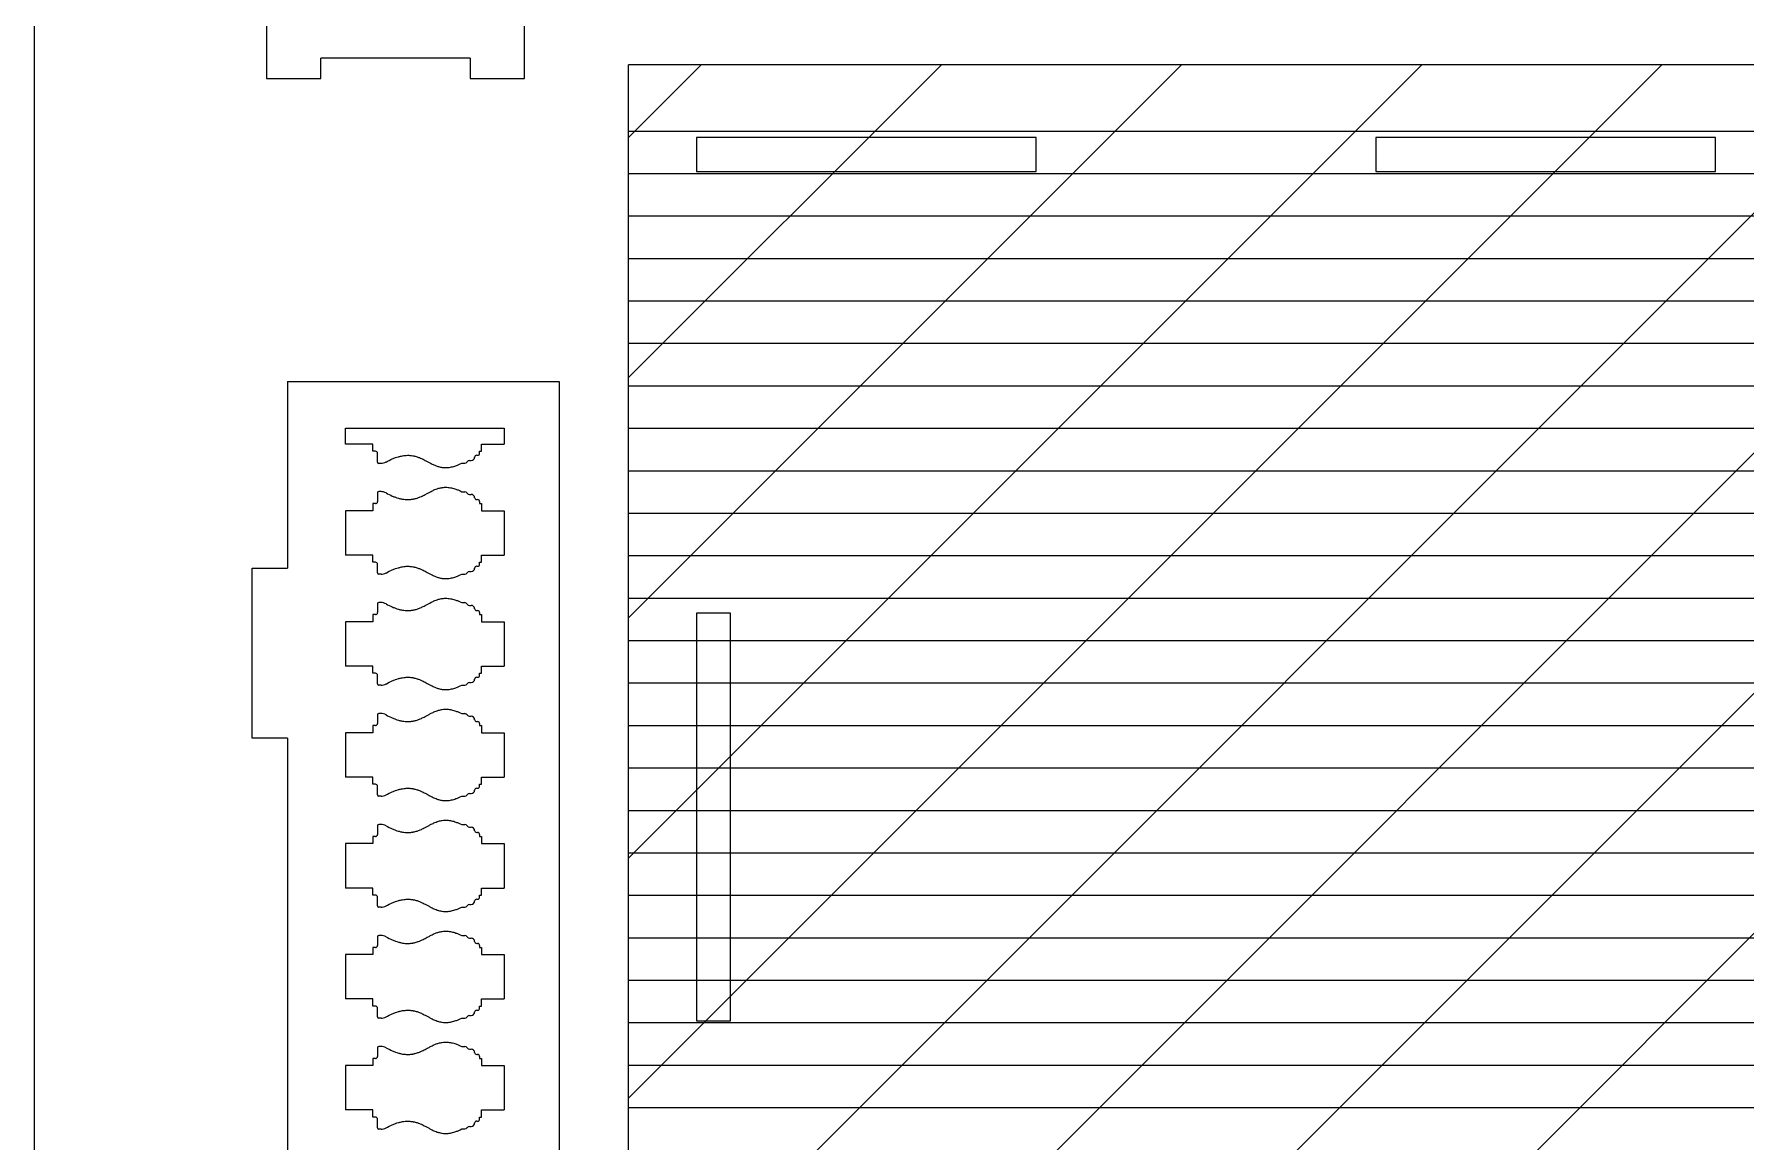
# Model space of a CAD drawing. Extents: x -442 to 263, y -399 to 649.
# Drawn here: x -437.3 to -235.7, y 244.2 to 374.6 of the extents above; entities that cross this region are included whole.
import ezdxf

# ---------------------------------------------------------------- set-up
doc = ezdxf.new("R2010")
doc.units = 0
doc.layers.get('0').update_dxf_attribs({"color": 1, "linetype": 'CONTINUOUS'})
doc.layers.add('1', color=2, linetype='CONTINUOUS')

msp = doc.modelspace()

# ---------------------------------------------------------------- linework, layer by layer
for p, q in [((-409.96, 513.41), (-409.96, 369.41)), ((-379.56, 369.41), (-379.56, 513.41)), ((-385.96, 371.81), (-403.56, 371.81)), ((-403.56, 369.41), (-403.56, 371.81)), ((-385.96, 371.81), (-385.96, 369.41)), ((248.69, 371.01), (-367.31, 371.01)), ((-367.31, 158.21), (-367.31, 371.01)), ((-409.96, 369.41), (-403.56, 369.41)), ((-385.96, 369.41), (-379.56, 369.41)), ((-359.31, 362.43), (-359.31, 358.43)), ((-319.31, 362.43), (-359.31, 362.43)), ((-319.31, 358.43), (-319.31, 362.43)), ((-279.31, 362.43), (-279.31, 358.43)), ((-239.31, 362.43), (-279.31, 362.43)), ((-239.31, 358.43), (-239.31, 362.43)), ((-359.31, 358.43), (-319.31, 358.43)), ((-279.31, 358.43), (-239.31, 358.43)), ((-407.49, 333.73), (-407.49, 311.73)), ((-407.49, 333.73), (-375.49, 333.73)), ((-375.49, 333.73), (-375.49, 169.73)), ((-400.66, 326.34), (-400.66, 328.22)), ((-400.66, 328.22), (-381.98, 328.22)), ((-381.98, 328.22), (-381.98, 326.34)), ((-397.46, 326.34), (-400.66, 326.34)), ((-397.46, 325.5), (-397.46, 326.34)), ((-397.13, 325.5), (-397.46, 325.5)), ((-396.89, 324.23), (-396.89, 325.26)), ((-385.45, 324.78), (-385.45, 324.81)), ((-385.21, 325.02), (-385.1, 325.02)), ((-384.86, 325.5), (-384.64, 325.5)), ((-384.86, 325.26), (-384.86, 325.5)), ((-384.64, 326.34), (-381.98, 326.34)), ((-384.64, 325.5), (-384.64, 326.34)), ((-396.48, 324.07), (-396.73, 324.07)), ((-386.97, 324.09), (-386.61, 324.09)), ((-386.06, 324.41), (-385.85, 324.41)), ((-396.89, 320.6), (-396.89, 319.57)), ((-396.48, 320.76), (-396.73, 320.76)), ((-386.97, 320.74), (-386.61, 320.74)), ((-397.46, 319.33), (-397.46, 318.49)), ((-397.13, 319.33), (-397.46, 319.33)), ((-386.06, 320.42), (-385.85, 320.42)), ((-385.45, 320.05), (-385.45, 320.02)), ((-385.21, 319.81), (-385.1, 319.81)), ((-384.86, 319.57), (-384.86, 319.33)), ((-384.86, 319.33), (-384.64, 319.33)), ((-384.64, 319.33), (-384.64, 318.49)), ((-400.66, 318.49), (-400.66, 313.27)), ((-397.46, 318.49), (-400.66, 318.49)), ((-384.64, 318.49), (-381.98, 318.49)), ((-381.98, 318.49), (-381.98, 313.27)), ((-397.46, 313.27), (-400.66, 313.27)), ((-397.46, 312.43), (-397.46, 313.27)), ((-384.64, 313.27), (-381.98, 313.27)), ((-384.64, 312.43), (-384.64, 313.27)), ((-411.66, 311.73), (-407.49, 311.73)), ((-411.66, 291.73), (-411.66, 311.73)), ((-397.13, 312.43), (-397.46, 312.43)), ((-396.89, 311.17), (-396.89, 312.19)), ((-396.48, 311.01), (-396.73, 311.01)), ((-386.97, 311.03), (-386.61, 311.03)), ((-386.06, 311.34), (-385.85, 311.34)), ((-385.45, 311.71), (-385.45, 311.74)), ((-385.21, 311.95), (-385.1, 311.95)), ((-384.86, 312.43), (-384.64, 312.43)), ((-384.86, 312.19), (-384.86, 312.43)), ((-396.89, 307.53), (-396.89, 306.5)), ((-396.48, 307.69), (-396.73, 307.69)), ((-386.97, 307.67), (-386.61, 307.67)), ((-386.06, 307.35), (-385.85, 307.35)), ((-385.45, 306.98), (-385.45, 306.95)), ((-385.21, 306.74), (-385.1, 306.74)), ((-384.86, 306.5), (-384.86, 306.26)), ((-400.66, 305.43), (-400.66, 300.2)), ((-397.46, 305.43), (-400.66, 305.43)), ((-397.46, 306.26), (-397.46, 305.43)), ((-397.13, 306.26), (-397.46, 306.26)), ((-384.86, 306.26), (-384.64, 306.26)), ((-384.64, 306.26), (-384.64, 305.43)), ((-384.64, 305.43), (-381.98, 305.43)), ((-381.98, 305.43), (-381.98, 300.2)), ((-355.31, 306.43), (-359.31, 306.43)), ((-359.31, 306.43), (-359.31, 258.43)), ((-355.31, 258.43), (-355.31, 306.43)), ((-397.46, 300.2), (-400.66, 300.2)), ((-397.46, 299.36), (-397.46, 300.2)), ((-397.13, 299.36), (-397.46, 299.36)), ((-396.89, 298.1), (-396.89, 299.12)), ((-385.45, 298.64), (-385.45, 298.67)), ((-385.21, 298.88), (-385.1, 298.88)), ((-384.86, 299.36), (-384.64, 299.36)), ((-384.86, 299.12), (-384.86, 299.36)), ((-384.64, 300.2), (-381.98, 300.2)), ((-384.64, 299.36), (-384.64, 300.2)), ((-396.48, 297.94), (-396.73, 297.94)), ((-386.97, 297.96), (-386.61, 297.96)), ((-386.06, 298.27), (-385.85, 298.27)), ((-396.89, 294.46), (-396.89, 293.44)), ((-396.48, 294.62), (-396.73, 294.62)), ((-386.97, 294.6), (-386.61, 294.6)), ((-400.66, 292.36), (-400.66, 287.13)), ((-397.46, 292.36), (-400.66, 292.36)), ((-397.46, 293.2), (-397.46, 292.36)), ((-397.13, 293.2), (-397.46, 293.2)), ((-386.06, 294.29), (-385.85, 294.29)), ((-385.45, 293.91), (-385.45, 293.89)), ((-385.21, 293.67), (-385.1, 293.67)), ((-384.86, 293.43), (-384.86, 293.2)), ((-384.86, 293.2), (-384.64, 293.2)), ((-384.64, 293.2), (-384.64, 292.36)), ((-384.64, 292.36), (-381.98, 292.36)), ((-381.98, 292.36), (-381.98, 287.13)), ((-407.49, 291.73), (-411.66, 291.73)), ((-407.49, 291.73), (-407.49, 219.73)), ((-397.46, 287.13), (-400.66, 287.13)), ((-397.46, 286.29), (-397.46, 287.13)), ((-397.13, 286.29), (-397.46, 286.29)), ((-384.86, 286.29), (-384.64, 286.29)), ((-384.86, 286.06), (-384.86, 286.29)), ((-384.64, 287.13), (-381.98, 287.13)), ((-384.64, 286.29), (-384.64, 287.13)), ((-396.89, 285.03), (-396.89, 286.05)), ((-396.48, 284.87), (-396.73, 284.87)), ((-386.97, 284.89), (-386.61, 284.89)), ((-386.06, 285.2), (-385.85, 285.2)), ((-385.45, 285.58), (-385.45, 285.6)), ((-385.21, 285.82), (-385.1, 285.82)), ((-396.89, 281.39), (-396.89, 280.37)), ((-396.48, 281.55), (-396.73, 281.55)), ((-386.97, 281.53), (-386.61, 281.53)), ((-386.06, 281.22), (-385.85, 281.22)), ((-385.45, 280.85), (-385.45, 280.82)), ((-385.21, 280.61), (-385.1, 280.61)), ((-384.86, 280.37), (-384.86, 280.13)), ((-400.66, 279.29), (-400.66, 274.06)), ((-397.46, 279.29), (-400.66, 279.29)), ((-397.46, 280.13), (-397.46, 279.29)), ((-397.13, 280.13), (-397.46, 280.13)), ((-384.86, 280.13), (-384.64, 280.13)), ((-384.64, 280.13), (-384.64, 279.29)), ((-384.64, 279.29), (-381.98, 279.29)), ((-381.98, 279.29), (-381.98, 274.06)), ((-397.46, 274.06), (-400.66, 274.06)), ((-397.46, 273.23), (-397.46, 274.06)), ((-397.13, 273.23), (-397.46, 273.23)), ((-396.89, 271.96), (-396.89, 272.99)), ((-385.45, 272.51), (-385.45, 272.54)), ((-385.21, 272.75), (-385.1, 272.75)), ((-384.86, 273.23), (-384.64, 273.23)), ((-384.86, 272.99), (-384.86, 273.23)), ((-384.64, 274.06), (-381.98, 274.06)), ((-384.64, 273.23), (-384.64, 274.06)), ((-396.48, 271.8), (-396.73, 271.8)), ((-386.97, 271.82), (-386.61, 271.82)), ((-386.06, 272.14), (-385.85, 272.14)), ((-396.89, 268.32), (-396.89, 267.3)), ((-396.48, 268.48), (-396.73, 268.48)), ((-386.97, 268.46), (-386.61, 268.46)), ((-386.06, 268.15), (-385.85, 268.15)), ((-400.66, 266.22), (-400.66, 261)), ((-397.46, 266.22), (-400.66, 266.22)), ((-397.46, 267.06), (-397.46, 266.22)), ((-397.13, 267.06), (-397.46, 267.06)), ((-385.45, 267.78), (-385.45, 267.75)), ((-385.21, 267.54), (-385.1, 267.54)), ((-384.86, 267.3), (-384.86, 267.06)), ((-384.86, 267.06), (-384.64, 267.06)), ((-384.64, 267.06), (-384.64, 266.22)), ((-384.64, 266.22), (-381.98, 266.22)), ((-381.98, 266.22), (-381.98, 261)), ((-397.46, 261), (-400.66, 261)), ((-397.46, 260.16), (-397.46, 261)), ((-397.13, 260.16), (-397.46, 260.16)), ((-384.86, 260.16), (-384.64, 260.16)), ((-384.86, 259.92), (-384.86, 260.16)), ((-384.64, 261), (-381.98, 261)), ((-384.64, 260.16), (-384.64, 261)), ((-396.89, 258.89), (-396.89, 259.92)), ((-396.48, 258.73), (-396.73, 258.73)), ((-386.97, 258.75), (-386.61, 258.75)), ((-386.06, 259.07), (-385.85, 259.07)), ((-385.45, 259.44), (-385.45, 259.47)), ((-385.21, 259.68), (-385.1, 259.68)), ((-359.31, 258.43), (-355.31, 258.43)), ((-396.89, 255.26), (-396.89, 254.23)), ((-396.48, 255.42), (-396.73, 255.42)), ((-386.97, 255.4), (-386.61, 255.4)), ((-386.06, 255.08), (-385.85, 255.08)), ((-385.45, 254.71), (-385.45, 254.68)), ((-385.21, 254.47), (-385.1, 254.47)), ((-384.86, 254.23), (-384.86, 253.99)), ((-400.66, 253.15), (-400.66, 247.93)), ((-397.46, 253.15), (-400.66, 253.15)), ((-397.46, 253.99), (-397.46, 253.15)), ((-397.13, 253.99), (-397.46, 253.99)), ((-384.86, 253.99), (-384.64, 253.99)), ((-384.64, 253.99), (-384.64, 253.15)), ((-384.64, 253.15), (-381.98, 253.15)), ((-381.98, 253.15), (-381.98, 247.93)), ((-397.46, 247.93), (-400.66, 247.93)), ((-397.46, 247.09), (-397.46, 247.93)), ((-397.13, 247.09), (-397.46, 247.09)), ((-396.89, 245.83), (-396.89, 246.85)), ((-386.06, 246), (-385.85, 246)), ((-385.45, 246.37), (-385.45, 246.4)), ((-385.21, 246.61), (-385.1, 246.61)), ((-384.86, 247.09), (-384.64, 247.09)), ((-384.86, 246.85), (-384.86, 247.09)), ((-384.64, 247.93), (-381.98, 247.93)), ((-384.64, 247.09), (-384.64, 247.93)), ((-396.48, 245.67), (-396.73, 245.67)), ((-386.97, 245.69), (-386.61, 245.69))]:
    msp.add_line(p, q)
for points in [[(-395.89, 324.23), (-395.71, 324.33), (-395.53, 324.43), (-395.34, 324.51), (-395.15, 324.6), (-395.06, 324.64), (-394.96, 324.68), (-394.86, 324.71), (-394.77, 324.75), (-394.6, 324.81), (-394.43, 324.86), (-394.34, 324.88), (-394.25, 324.9), (-394.17, 324.92), (-394.08, 324.94), (-393.94, 324.97), (-393.79, 324.99), (-393.65, 325), (-393.5, 325.01), (-393.35, 325.02), (-393.21, 325.02), (-393.09, 325.01), (-392.98, 325), (-392.87, 324.99), (-392.75, 324.97), (-392.68, 324.96), (-392.6, 324.95), (-392.53, 324.93), (-392.45, 324.91), (-392.34, 324.88), (-392.23, 324.85), (-392.13, 324.81), (-392.05, 324.78), (-391.96, 324.75), (-391.85, 324.7), (-391.73, 324.65), (-391.62, 324.61), (-391.52, 324.55), (-391.39, 324.49), (-391.26, 324.43), (-391.03, 324.3), (-390.82, 324.19), (-390.72, 324.13), (-390.56, 324.05), (-390.46, 323.99), (-390.35, 323.94), (-390.24, 323.89), (-390.14, 323.85), (-390, 323.79), (-389.85, 323.74), (-389.78, 323.72), (-389.71, 323.69), (-389.6, 323.66), (-389.49, 323.64), (-389.37, 323.62), (-389.26, 323.6), (-389.13, 323.58), (-389, 323.57), (-388.86, 323.57), (-388.72, 323.57), (-388.58, 323.58), (-388.44, 323.6), (-388.3, 323.62), (-388.17, 323.65), (-388.05, 323.67), (-387.92, 323.71), (-387.79, 323.75), (-387.65, 323.79), (-387.57, 323.82), (-387.49, 323.86), (-387.4, 323.89), (-387.31, 323.93), (-387.14, 324.01), (-386.97, 324.09)], [(-395.89, 320.6), (-395.71, 320.5), (-395.53, 320.41), (-395.34, 320.32), (-395.15, 320.23), (-395.06, 320.19), (-394.96, 320.15), (-394.86, 320.12), (-394.77, 320.08), (-394.6, 320.03), (-394.43, 319.97), (-394.34, 319.95), (-394.25, 319.93), (-394.17, 319.91), (-394.08, 319.89), (-393.94, 319.86), (-393.79, 319.84), (-393.65, 319.83), (-393.5, 319.82), (-393.35, 319.81), (-393.21, 319.81), (-393.09, 319.82), (-392.98, 319.83), (-392.87, 319.84), (-392.75, 319.86), (-392.68, 319.87), (-392.6, 319.89), (-392.53, 319.9), (-392.45, 319.92), (-392.34, 319.95), (-392.23, 319.98), (-392.13, 320.02), (-392.05, 320.05), (-391.96, 320.08), (-391.85, 320.13), (-391.73, 320.18), (-391.62, 320.23), (-391.52, 320.28), (-391.39, 320.34), (-391.26, 320.4), (-391.03, 320.53), (-390.82, 320.64), (-390.72, 320.7), (-390.56, 320.78), (-390.46, 320.84), (-390.35, 320.89), (-390.24, 320.94), (-390.14, 320.98), (-390, 321.04), (-389.85, 321.09), (-389.78, 321.11), (-389.71, 321.14), (-389.6, 321.17), (-389.49, 321.19), (-389.37, 321.21), (-389.26, 321.23), (-389.13, 321.25), (-389, 321.26), (-388.86, 321.26), (-388.72, 321.26), (-388.58, 321.25), (-388.44, 321.23), (-388.3, 321.21), (-388.17, 321.19), (-388.05, 321.16), (-387.92, 321.12), (-387.79, 321.08), (-387.65, 321.04), (-387.57, 321.01), (-387.49, 320.97), (-387.4, 320.94), (-387.31, 320.9), (-387.14, 320.82), (-386.97, 320.74)], [(-395.89, 311.16), (-395.71, 311.26), (-395.53, 311.36), (-395.34, 311.45), (-395.15, 311.53), (-395.06, 311.57), (-394.96, 311.61), (-394.86, 311.65), (-394.77, 311.68), (-394.6, 311.74), (-394.43, 311.79), (-394.34, 311.81), (-394.25, 311.83), (-394.17, 311.85), (-394.08, 311.87), (-393.94, 311.9), (-393.79, 311.92), (-393.65, 311.94), (-393.5, 311.95), (-393.35, 311.95), (-393.21, 311.95), (-393.09, 311.94), (-392.98, 311.93), (-392.87, 311.92), (-392.75, 311.9), (-392.68, 311.89), (-392.6, 311.88), (-392.53, 311.86), (-392.45, 311.84), (-392.34, 311.81), (-392.23, 311.78), (-392.13, 311.74), (-392.05, 311.71), (-391.96, 311.68), (-391.85, 311.64), (-391.73, 311.59), (-391.62, 311.54), (-391.52, 311.49), (-391.39, 311.42), (-391.26, 311.36), (-391.03, 311.23), (-390.82, 311.12), (-390.72, 311.06), (-390.56, 310.98), (-390.46, 310.93), (-390.35, 310.87), (-390.24, 310.83), (-390.14, 310.78), (-390, 310.72), (-389.85, 310.67), (-389.78, 310.65), (-389.71, 310.63), (-389.6, 310.6), (-389.49, 310.57), (-389.37, 310.55), (-389.26, 310.53), (-389.13, 310.51), (-389, 310.51), (-388.86, 310.5), (-388.72, 310.51), (-388.58, 310.51), (-388.44, 310.53), (-388.3, 310.55), (-388.17, 310.58), (-388.05, 310.61), (-387.92, 310.64), (-387.79, 310.68), (-387.65, 310.73), (-387.57, 310.76), (-387.49, 310.79), (-387.4, 310.82), (-387.31, 310.86), (-387.14, 310.94), (-386.97, 311.03)], [(-395.89, 307.53), (-395.71, 307.43), (-395.53, 307.34), (-395.34, 307.25), (-395.15, 307.16), (-395.06, 307.12), (-394.96, 307.09), (-394.86, 307.05), (-394.77, 307.01), (-394.6, 306.96), (-394.43, 306.91), (-394.34, 306.88), (-394.25, 306.86), (-394.17, 306.84), (-394.08, 306.82), (-393.94, 306.8), (-393.79, 306.77), (-393.65, 306.76), (-393.5, 306.75), (-393.35, 306.74), (-393.21, 306.74), (-393.09, 306.75), (-392.98, 306.76), (-392.87, 306.77), (-392.75, 306.79), (-392.68, 306.8), (-392.6, 306.82), (-392.53, 306.83), (-392.45, 306.85), (-392.34, 306.88), (-392.23, 306.91), (-392.13, 306.95), (-392.05, 306.98), (-391.96, 307.01), (-391.85, 307.06), (-391.73, 307.11), (-391.62, 307.16), (-391.52, 307.21), (-391.39, 307.27), (-391.26, 307.34), (-391.03, 307.46), (-390.82, 307.58), (-390.72, 307.63), (-390.56, 307.71), (-390.46, 307.77), (-390.35, 307.82), (-390.24, 307.87), (-390.14, 307.91), (-390, 307.97), (-389.85, 308.02), (-389.78, 308.05), (-389.71, 308.07), (-389.6, 308.1), (-389.49, 308.12), (-389.37, 308.15), (-389.26, 308.16), (-389.13, 308.18), (-389, 308.19), (-388.86, 308.19), (-388.72, 308.19), (-388.58, 308.18), (-388.44, 308.16), (-388.3, 308.14), (-388.17, 308.12), (-388.05, 308.09), (-387.92, 308.05), (-387.79, 308.01), (-387.65, 307.97), (-387.57, 307.94), (-387.49, 307.91), (-387.4, 307.87), (-387.31, 307.83), (-387.14, 307.76), (-386.97, 307.67)], [(-395.89, 298.09), (-395.71, 298.19), (-395.53, 298.29), (-395.34, 298.38), (-395.15, 298.46), (-395.06, 298.5), (-394.96, 298.54), (-394.86, 298.58), (-394.77, 298.61), (-394.6, 298.67), (-394.43, 298.72), (-394.34, 298.74), (-394.25, 298.77), (-394.17, 298.79), (-394.08, 298.8), (-393.94, 298.83), (-393.79, 298.85), (-393.65, 298.87), (-393.5, 298.88), (-393.35, 298.88), (-393.21, 298.88), (-393.09, 298.88), (-392.98, 298.87), (-392.87, 298.85), (-392.75, 298.84), (-392.68, 298.82), (-392.6, 298.81), (-392.53, 298.79), (-392.45, 298.77), (-392.34, 298.74), (-392.23, 298.71), (-392.13, 298.68), (-392.05, 298.65), (-391.96, 298.62), (-391.85, 298.57), (-391.73, 298.52), (-391.62, 298.47), (-391.52, 298.42), (-391.39, 298.36), (-391.26, 298.29), (-391.03, 298.16), (-390.82, 298.05), (-390.72, 297.99), (-390.56, 297.91), (-390.46, 297.86), (-390.35, 297.81), (-390.24, 297.76), (-390.14, 297.71), (-390, 297.66), (-389.85, 297.6), (-389.78, 297.58), (-389.71, 297.56), (-389.6, 297.53), (-389.49, 297.5), (-389.37, 297.48), (-389.26, 297.46), (-389.13, 297.45), (-389, 297.44), (-388.86, 297.43), (-388.72, 297.44), (-388.58, 297.45), (-388.44, 297.46), (-388.3, 297.48), (-388.17, 297.51), (-388.05, 297.54), (-387.92, 297.57), (-387.79, 297.61), (-387.65, 297.66), (-387.57, 297.69), (-387.49, 297.72), (-387.4, 297.76), (-387.31, 297.79), (-387.14, 297.87), (-386.97, 297.96)], [(-395.89, 294.46), (-395.71, 294.36), (-395.53, 294.27), (-395.34, 294.18), (-395.15, 294.1), (-395.06, 294.06), (-394.96, 294.02), (-394.86, 293.98), (-394.77, 293.95), (-394.6, 293.89), (-394.43, 293.84), (-394.34, 293.81), (-394.25, 293.79), (-394.17, 293.77), (-394.08, 293.75), (-393.94, 293.73), (-393.79, 293.71), (-393.65, 293.69), (-393.5, 293.68), (-393.35, 293.68), (-393.21, 293.68), (-393.09, 293.68), (-392.98, 293.69), (-392.87, 293.7), (-392.75, 293.72), (-392.68, 293.73), (-392.6, 293.75), (-392.53, 293.77), (-392.45, 293.78), (-392.34, 293.81), (-392.23, 293.85), (-392.13, 293.88), (-392.05, 293.91), (-391.96, 293.94), (-391.85, 293.99), (-391.73, 294.04), (-391.62, 294.09), (-391.52, 294.14), (-391.39, 294.2), (-391.26, 294.27), (-391.03, 294.4), (-390.82, 294.51), (-390.72, 294.56), (-390.56, 294.65), (-390.46, 294.7), (-390.35, 294.75), (-390.24, 294.8), (-390.14, 294.85), (-390, 294.9), (-389.85, 294.95), (-389.78, 294.98), (-389.71, 295), (-389.6, 295.03), (-389.49, 295.06), (-389.37, 295.08), (-389.26, 295.1), (-389.13, 295.11), (-389, 295.12), (-388.86, 295.12), (-388.72, 295.12), (-388.58, 295.11), (-388.44, 295.1), (-388.3, 295.07), (-388.17, 295.05), (-388.05, 295.02), (-387.92, 294.99), (-387.79, 294.95), (-387.65, 294.9), (-387.57, 294.87), (-387.49, 294.84), (-387.4, 294.8), (-387.31, 294.77), (-387.14, 294.69), (-386.97, 294.6)], [(-395.89, 285.03), (-395.71, 285.13), (-395.53, 285.22), (-395.34, 285.31), (-395.15, 285.39), (-395.06, 285.43), (-394.96, 285.47), (-394.86, 285.51), (-394.77, 285.54), (-394.6, 285.6), (-394.43, 285.65), (-394.34, 285.68), (-394.25, 285.7), (-394.17, 285.72), (-394.08, 285.74), (-393.94, 285.76), (-393.79, 285.78), (-393.65, 285.8), (-393.5, 285.81), (-393.35, 285.82), (-393.21, 285.81), (-393.09, 285.81), (-392.98, 285.8), (-392.87, 285.79), (-392.75, 285.77), (-392.68, 285.76), (-392.6, 285.74), (-392.53, 285.72), (-392.45, 285.71), (-392.34, 285.68), (-392.23, 285.64), (-392.13, 285.61), (-392.05, 285.58), (-391.96, 285.55), (-391.85, 285.5), (-391.73, 285.45), (-391.62, 285.4), (-391.52, 285.35), (-391.39, 285.29), (-391.26, 285.22), (-391.03, 285.1), (-390.82, 284.98), (-390.72, 284.93), (-390.56, 284.85), (-390.46, 284.79), (-390.35, 284.74), (-390.24, 284.69), (-390.14, 284.64), (-390, 284.59), (-389.85, 284.54), (-389.78, 284.51), (-389.71, 284.49), (-389.6, 284.46), (-389.49, 284.43), (-389.37, 284.41), (-389.26, 284.39), (-389.13, 284.38), (-389, 284.37), (-388.86, 284.37), (-388.72, 284.37), (-388.58, 284.38), (-388.44, 284.39), (-388.3, 284.42), (-388.17, 284.44), (-388.05, 284.47), (-387.92, 284.51), (-387.79, 284.54), (-387.65, 284.59), (-387.57, 284.62), (-387.49, 284.65), (-387.4, 284.69), (-387.31, 284.72), (-387.14, 284.8), (-386.97, 284.89)], [(-395.89, 281.4), (-395.71, 281.3), (-395.53, 281.2), (-395.34, 281.11), (-395.15, 281.03), (-395.06, 280.99), (-394.96, 280.95), (-394.86, 280.91), (-394.77, 280.88), (-394.6, 280.82), (-394.43, 280.77), (-394.34, 280.75), (-394.25, 280.72), (-394.17, 280.7), (-394.08, 280.69), (-393.94, 280.66), (-393.79, 280.64), (-393.65, 280.62), (-393.5, 280.61), (-393.35, 280.61), (-393.21, 280.61), (-393.09, 280.61), (-392.98, 280.62), (-392.87, 280.64), (-392.75, 280.65), (-392.68, 280.67), (-392.6, 280.68), (-392.53, 280.7), (-392.45, 280.72), (-392.34, 280.75), (-392.23, 280.78), (-392.13, 280.81), (-392.05, 280.84), (-391.96, 280.87), (-391.85, 280.92), (-391.73, 280.97), (-391.62, 281.02), (-391.52, 281.07), (-391.39, 281.14), (-391.26, 281.2), (-391.03, 281.33), (-390.82, 281.44), (-390.72, 281.5), (-390.56, 281.58), (-390.46, 281.63), (-390.35, 281.68), (-390.24, 281.73), (-390.14, 281.78), (-390, 281.83), (-389.85, 281.89), (-389.78, 281.91), (-389.71, 281.93), (-389.6, 281.96), (-389.49, 281.99), (-389.37, 282.01), (-389.26, 282.03), (-389.13, 282.04), (-389, 282.05), (-388.86, 282.06), (-388.72, 282.05), (-388.58, 282.04), (-388.44, 282.03), (-388.3, 282.01), (-388.17, 281.98), (-388.05, 281.95), (-387.92, 281.92), (-387.79, 281.88), (-387.65, 281.83), (-387.57, 281.8), (-387.49, 281.77), (-387.4, 281.73), (-387.31, 281.7), (-387.14, 281.62), (-386.97, 281.53)], [(-395.89, 271.96), (-395.71, 272.06), (-395.53, 272.15), (-395.34, 272.24), (-395.15, 272.33), (-395.06, 272.37), (-394.96, 272.4), (-394.86, 272.44), (-394.77, 272.48), (-394.6, 272.53), (-394.43, 272.58), (-394.34, 272.61), (-394.25, 272.63), (-394.17, 272.65), (-394.08, 272.67), (-393.94, 272.69), (-393.79, 272.72), (-393.65, 272.73), (-393.5, 272.74), (-393.35, 272.75), (-393.21, 272.75), (-393.09, 272.74), (-392.98, 272.73), (-392.87, 272.72), (-392.75, 272.7), (-392.68, 272.69), (-392.6, 272.67), (-392.53, 272.66), (-392.45, 272.64), (-392.34, 272.61), (-392.23, 272.58), (-392.13, 272.54), (-392.05, 272.51), (-391.96, 272.48), (-391.85, 272.43), (-391.73, 272.38), (-391.62, 272.33), (-391.52, 272.28), (-391.39, 272.22), (-391.26, 272.15), (-391.03, 272.03), (-390.82, 271.91), (-390.72, 271.86), (-390.56, 271.78), (-390.46, 271.72), (-390.35, 271.67), (-390.24, 271.62), (-390.14, 271.58), (-390, 271.52), (-389.85, 271.47), (-389.78, 271.44), (-389.71, 271.42), (-389.6, 271.39), (-389.49, 271.37), (-389.37, 271.34), (-389.26, 271.33), (-389.13, 271.31), (-389, 271.3), (-388.86, 271.3), (-388.72, 271.3), (-388.58, 271.31), (-388.44, 271.33), (-388.3, 271.35), (-388.17, 271.37), (-388.05, 271.4), (-387.92, 271.44), (-387.79, 271.48), (-387.65, 271.52), (-387.57, 271.55), (-387.49, 271.58), (-387.4, 271.62), (-387.31, 271.66), (-387.14, 271.73), (-386.97, 271.82)], [(-395.89, 268.33), (-395.71, 268.23), (-395.53, 268.13), (-395.34, 268.04), (-395.15, 267.96), (-395.06, 267.92), (-394.96, 267.88), (-394.86, 267.84), (-394.77, 267.81), (-394.6, 267.75), (-394.43, 267.7), (-394.34, 267.68), (-394.25, 267.66), (-394.17, 267.64), (-394.08, 267.62), (-393.94, 267.59), (-393.79, 267.57), (-393.65, 267.55), (-393.5, 267.54), (-393.35, 267.54), (-393.21, 267.54), (-393.09, 267.55), (-392.98, 267.56), (-392.87, 267.57), (-392.75, 267.59), (-392.68, 267.6), (-392.6, 267.61), (-392.53, 267.63), (-392.45, 267.65), (-392.34, 267.68), (-392.23, 267.71), (-392.13, 267.75), (-392.05, 267.78), (-391.96, 267.81), (-391.85, 267.85), (-391.73, 267.91), (-391.62, 267.95), (-391.52, 268), (-391.39, 268.07), (-391.26, 268.13), (-391.03, 268.26), (-390.82, 268.37), (-390.72, 268.43), (-390.56, 268.51), (-390.46, 268.56), (-390.35, 268.62), (-390.24, 268.66), (-390.14, 268.71), (-390, 268.77), (-389.85, 268.82), (-389.78, 268.84), (-389.71, 268.86), (-389.6, 268.89), (-389.49, 268.92), (-389.37, 268.94), (-389.26, 268.96), (-389.13, 268.98), (-389, 268.98), (-388.86, 268.99), (-388.72, 268.98), (-388.58, 268.98), (-388.44, 268.96), (-388.3, 268.94), (-388.17, 268.91), (-388.05, 268.88), (-387.92, 268.85), (-387.79, 268.81), (-387.65, 268.76), (-387.57, 268.73), (-387.49, 268.7), (-387.4, 268.67), (-387.31, 268.63), (-387.14, 268.55), (-386.97, 268.46)], [(-395.89, 258.89), (-395.71, 258.99), (-395.53, 259.08), (-395.34, 259.17), (-395.15, 259.26), (-395.06, 259.3), (-394.96, 259.34), (-394.86, 259.37), (-394.77, 259.41), (-394.6, 259.46), (-394.43, 259.52), (-394.34, 259.54), (-394.25, 259.56), (-394.17, 259.58), (-394.08, 259.6), (-393.94, 259.63), (-393.79, 259.65), (-393.65, 259.66), (-393.5, 259.67), (-393.35, 259.68), (-393.21, 259.68), (-393.09, 259.67), (-392.98, 259.66), (-392.87, 259.65), (-392.75, 259.63), (-392.68, 259.62), (-392.6, 259.6), (-392.53, 259.59), (-392.45, 259.57), (-392.34, 259.54), (-392.23, 259.51), (-392.13, 259.47), (-392.05, 259.44), (-391.96, 259.41), (-391.85, 259.36), (-391.73, 259.31), (-391.62, 259.26), (-391.52, 259.21), (-391.39, 259.15), (-391.26, 259.09), (-391.03, 258.96), (-390.82, 258.85), (-390.72, 258.79), (-390.56, 258.71), (-390.46, 258.65), (-390.35, 258.6), (-390.24, 258.55), (-390.14, 258.51), (-390, 258.45), (-389.85, 258.4), (-389.78, 258.38), (-389.71, 258.35), (-389.6, 258.32), (-389.49, 258.3), (-389.37, 258.28), (-389.26, 258.26), (-389.13, 258.24), (-389, 258.23), (-388.86, 258.23), (-388.72, 258.23), (-388.58, 258.24), (-388.44, 258.26), (-388.3, 258.28), (-388.17, 258.3), (-388.05, 258.33), (-387.92, 258.37), (-387.79, 258.41), (-387.65, 258.45), (-387.57, 258.48), (-387.49, 258.52), (-387.4, 258.55), (-387.31, 258.59), (-387.14, 258.67), (-386.97, 258.75)], [(-395.89, 255.26), (-395.71, 255.16), (-395.53, 255.07), (-395.34, 254.98), (-395.15, 254.89), (-395.06, 254.85), (-394.96, 254.81), (-394.86, 254.78), (-394.77, 254.74), (-394.6, 254.68), (-394.43, 254.63), (-394.34, 254.61), (-394.25, 254.59), (-394.17, 254.57), (-394.08, 254.55), (-393.94, 254.52), (-393.79, 254.5), (-393.65, 254.49), (-393.5, 254.48), (-393.35, 254.47), (-393.21, 254.47), (-393.09, 254.48), (-392.98, 254.49), (-392.87, 254.5), (-392.75, 254.52), (-392.68, 254.53), (-392.6, 254.55), (-392.53, 254.56), (-392.45, 254.58), (-392.34, 254.61), (-392.23, 254.64), (-392.13, 254.68), (-392.05, 254.71), (-391.96, 254.74), (-391.85, 254.79), (-391.73, 254.84), (-391.62, 254.89), (-391.52, 254.94), (-391.39, 255), (-391.26, 255.06), (-391.03, 255.19), (-390.82, 255.3), (-390.72, 255.36), (-390.56, 255.44), (-390.46, 255.5), (-390.35, 255.55), (-390.24, 255.6), (-390.14, 255.64), (-390, 255.7), (-389.85, 255.75), (-389.78, 255.77), (-389.71, 255.8), (-389.6, 255.83), (-389.49, 255.85), (-389.37, 255.87), (-389.26, 255.89), (-389.13, 255.91), (-389, 255.92), (-388.86, 255.92), (-388.72, 255.92), (-388.58, 255.91), (-388.44, 255.89), (-388.3, 255.87), (-388.17, 255.84), (-388.05, 255.82), (-387.92, 255.78), (-387.79, 255.74), (-387.65, 255.7), (-387.57, 255.67), (-387.49, 255.63), (-387.4, 255.6), (-387.31, 255.56), (-387.14, 255.48), (-386.97, 255.4)], [(-395.89, 245.82), (-395.71, 245.92), (-395.53, 246.02), (-395.34, 246.11), (-395.15, 246.19), (-395.06, 246.23), (-394.96, 246.27), (-394.86, 246.31), (-394.77, 246.34), (-394.6, 246.4), (-394.43, 246.45), (-394.34, 246.47), (-394.25, 246.49), (-394.17, 246.51), (-394.08, 246.53), (-393.94, 246.56), (-393.79, 246.58), (-393.65, 246.6), (-393.5, 246.61), (-393.35, 246.61), (-393.21, 246.61), (-393.09, 246.6), (-392.98, 246.59), (-392.87, 246.58), (-392.75, 246.56), (-392.68, 246.55), (-392.6, 246.54), (-392.53, 246.52), (-392.45, 246.5), (-392.34, 246.47), (-392.23, 246.44), (-392.13, 246.4), (-392.05, 246.37), (-391.96, 246.34), (-391.85, 246.3), (-391.73, 246.24), (-391.62, 246.2), (-391.52, 246.15), (-391.39, 246.08), (-391.26, 246.02), (-391.03, 245.89), (-390.82, 245.78), (-390.72, 245.72), (-390.56, 245.64), (-390.46, 245.59), (-390.35, 245.53), (-390.24, 245.49), (-390.14, 245.44), (-390, 245.38), (-389.85, 245.33), (-389.78, 245.31), (-389.71, 245.29), (-389.6, 245.26), (-389.49, 245.23), (-389.37, 245.21), (-389.26, 245.19), (-389.13, 245.17), (-389, 245.17), (-388.86, 245.16), (-388.72, 245.17), (-388.58, 245.17), (-388.44, 245.19), (-388.3, 245.21), (-388.17, 245.24), (-388.05, 245.27), (-387.92, 245.3), (-387.79, 245.34), (-387.65, 245.39), (-387.57, 245.42), (-387.49, 245.45), (-387.4, 245.48), (-387.31, 245.52), (-387.14, 245.6), (-386.97, 245.69)]]:
    msp.add_lwpolyline(points)
for centre, radius, start, end in [((-397.13, 325.26), 0.24, 0, 90), ((-385.85, 324.81), 0.4, 270, 0), ((-385.21, 324.78), 0.24, 90, 180), ((-385.1, 325.26), 0.24, 270, 0), ((-396.73, 324.23), 0.16, 180, 270), ((-396.48, 325.27), 1.19, 270, 299.7471), ((-386.61, 324.41), 0.32, 270, 329.459), ((-386.06, 324.09), 0.32, 90, 149.459), ((-396.73, 320.6), 0.16, 90, 180), ((-396.48, 319.56), 1.19, 60.2529, 90), ((-386.61, 320.42), 0.32, 30.541, 90), ((-386.06, 320.74), 0.32, 210.5409, 270), ((-397.13, 319.57), 0.24, 270, 0), ((-385.85, 320.02), 0.4, 0, 90), ((-385.21, 320.05), 0.24, 180, 270), ((-385.1, 319.57), 0.24, 0, 90), ((-397.13, 312.19), 0.24, 0, 90), ((-396.73, 311.17), 0.16, 180, 270), ((-396.48, 312.2), 1.19, 270, 299.7471), ((-386.61, 311.35), 0.32, 270, 329.459), ((-386.06, 311.02), 0.32, 90, 149.459), ((-385.85, 311.74), 0.4, 270, 0), ((-385.21, 311.71), 0.24, 90, 180), ((-385.1, 312.19), 0.24, 270, 0), ((-397.13, 306.5), 0.24, 270, 0), ((-396.73, 307.53), 0.16, 90, 180), ((-396.48, 306.49), 1.19, 60.2529, 90), ((-386.61, 307.35), 0.32, 30.541, 90), ((-386.06, 307.67), 0.32, 210.5409, 270), ((-385.85, 306.95), 0.4, 0, 90), ((-385.21, 306.98), 0.24, 180, 270), ((-385.1, 306.5), 0.24, 0, 90), ((-397.13, 299.12), 0.24, 0, 90), ((-385.85, 298.67), 0.4, 270, 0), ((-385.21, 298.64), 0.24, 90, 180), ((-385.1, 299.12), 0.24, 270, 0), ((-396.73, 298.1), 0.16, 180, 270), ((-396.48, 299.13), 1.19, 270, 299.7471), ((-386.61, 298.28), 0.32, 270, 329.459), ((-386.06, 297.95), 0.32, 90, 149.459), ((-396.73, 294.46), 0.16, 90, 180), ((-396.48, 293.43), 1.19, 60.2529, 90), ((-386.61, 294.28), 0.32, 30.541, 90), ((-386.06, 294.61), 0.32, 210.5409, 270), ((-397.13, 293.44), 0.24, 270, 0), ((-385.85, 293.89), 0.4, 0, 90), ((-385.21, 293.91), 0.24, 180, 270), ((-385.1, 293.43), 0.24, 0, 90), ((-397.13, 286.05), 0.24, 0, 90), ((-396.73, 285.03), 0.16, 180, 270), ((-396.48, 286.06), 1.19, 270, 299.7471), ((-386.61, 285.21), 0.32, 270, 329.459), ((-386.06, 284.88), 0.32, 90, 149.459), ((-385.85, 285.6), 0.4, 270, 0), ((-385.21, 285.58), 0.24, 90, 180), ((-385.1, 286.06), 0.24, 270, 0), ((-397.13, 280.37), 0.24, 270, 0), ((-396.73, 281.39), 0.16, 90, 180), ((-396.48, 280.36), 1.19, 60.2529, 90), ((-386.61, 281.21), 0.32, 30.541, 90), ((-386.06, 281.54), 0.32, 210.5409, 270), ((-385.85, 280.82), 0.4, 0, 90), ((-385.21, 280.85), 0.24, 180, 270), ((-385.1, 280.37), 0.24, 0, 90), ((-397.13, 272.99), 0.24, 0, 90), ((-385.85, 272.54), 0.4, 270, 0), ((-385.21, 272.51), 0.24, 90, 180), ((-385.1, 272.99), 0.24, 270, 0), ((-396.73, 271.96), 0.16, 180, 270), ((-396.48, 273), 1.19, 270, 299.7471), ((-386.61, 272.14), 0.32, 270, 329.459), ((-386.06, 271.82), 0.32, 90, 149.459), ((-396.73, 268.32), 0.16, 90, 180), ((-396.48, 267.29), 1.19, 60.2529, 90), ((-386.61, 268.14), 0.32, 30.541, 90), ((-386.06, 268.47), 0.32, 210.5409, 270), ((-385.85, 267.75), 0.4, 0, 90), ((-397.13, 267.3), 0.24, 270, 0), ((-385.21, 267.78), 0.24, 180, 270), ((-385.1, 267.3), 0.24, 0, 90), ((-397.13, 259.92), 0.24, 0, 90), ((-396.73, 258.89), 0.16, 180, 270), ((-396.48, 259.93), 1.19, 270, 299.7471), ((-386.61, 259.07), 0.32, 270, 329.459), ((-386.06, 258.75), 0.32, 90, 149.459), ((-385.85, 259.47), 0.4, 270, 0), ((-385.21, 259.44), 0.24, 90, 180), ((-385.1, 259.92), 0.24, 270, 0), ((-397.13, 254.23), 0.24, 270, 0), ((-396.73, 255.26), 0.16, 90, 180), ((-396.48, 254.22), 1.19, 60.2529, 90), ((-386.61, 255.08), 0.32, 30.541, 90), ((-386.06, 255.4), 0.32, 210.5409, 270), ((-385.85, 254.68), 0.4, 0, 90), ((-385.21, 254.71), 0.24, 180, 270), ((-385.1, 254.23), 0.24, 0, 90), ((-397.13, 246.85), 0.24, 0, 90), ((-386.06, 245.68), 0.32, 90, 149.459), ((-385.85, 246.4), 0.4, 270, 0), ((-385.21, 246.37), 0.24, 90, 180), ((-385.1, 246.85), 0.24, 270, 0), ((-396.73, 245.83), 0.16, 180, 270), ((-396.48, 246.86), 1.19, 270, 299.7471), ((-386.61, 246.01), 0.32, 270, 329.459)]:
    msp.add_arc(centre, radius, start, end)
at = {"layer": '1'}
for p, q in [((-437.33, 649.36), (-437.33, 149.36)), ((-367.31, 277.6), (-273.9, 371.01)), ((-367.31, 305.88), (-302.19, 371.01)), ((-367.31, 334.17), (-330.47, 371.01)), ((-367.31, 362.45), (-358.76, 371.01)), ((-367.31, 164.46), (-160.77, 371.01)), ((-367.31, 192.75), (-189.05, 371.01)), ((-367.31, 221.03), (-217.33, 371.01)), ((-367.31, 249.31), (-245.62, 371.01)), ((-345.28, 158.21), (-132.48, 371.01)), ((-367.31, 363.21), (248.69, 363.21)), ((-367.31, 358.21), (248.69, 358.21)), ((-367.31, 353.21), (248.69, 353.21)), ((-367.31, 348.21), (248.69, 348.21)), ((-367.31, 343.21), (248.69, 343.21)), ((-367.31, 338.21), (248.69, 338.21)), ((-367.31, 333.21), (248.69, 333.21)), ((-367.31, 328.21), (248.69, 328.21)), ((-367.31, 323.21), (248.69, 323.21)), ((-367.31, 318.21), (248.69, 318.21)), ((-367.31, 313.21), (248.69, 313.21)), ((-367.31, 308.21), (248.69, 308.21)), ((-367.31, 303.21), (248.69, 303.21)), ((-367.31, 298.21), (248.69, 298.21)), ((-367.31, 293.21), (248.69, 293.21)), ((-367.31, 288.21), (248.69, 288.21)), ((-367.31, 283.21), (248.69, 283.21)), ((-367.31, 278.21), (248.69, 278.21)), ((-367.31, 273.21), (248.69, 273.21)), ((-367.31, 268.21), (248.69, 268.21)), ((-367.31, 263.21), (248.69, 263.21)), ((-367.31, 258.21), (248.69, 258.21)), ((-367.31, 253.21), (248.69, 253.21)), ((-367.31, 248.21), (248.69, 248.21))]:
    msp.add_line(p, q, dxfattribs=at)

doc.saveas('drawing.dxf')
